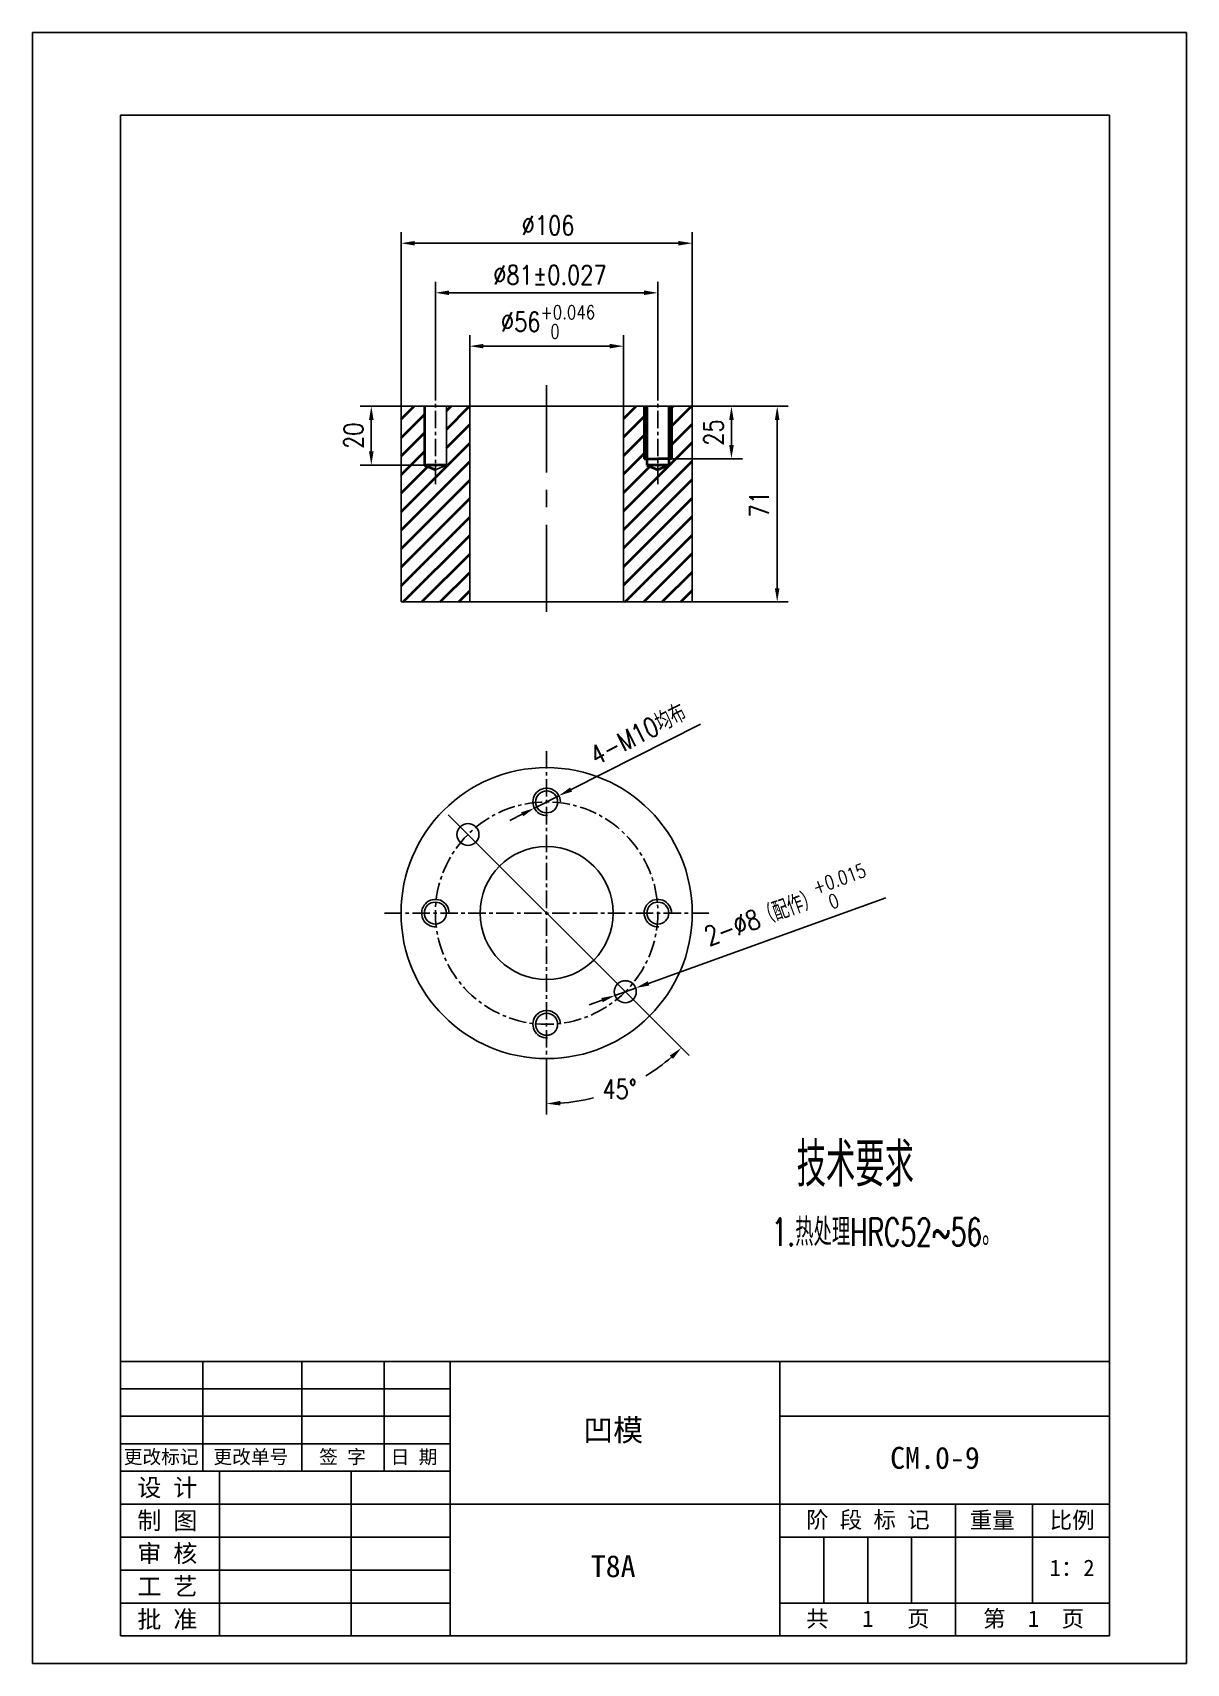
# Model space of a CAD drawing. Extents: x -23172 to -18855, y 7404 to 10591.
# Drawn here: x -20726.6 to -20516.6, y 9597.4 to 9894.4 of the extents above; entities that cross this region are included whole.
import ezdxf
from ezdxf.enums import TextEntityAlignment as Align

# ---------------------------------------------------------------- set-up
doc = ezdxf.new("R2010")
doc.units = 0
doc.header["$LTSCALE"] = 10
doc.linetypes.add('CENTER', pattern=[50.8, 31.75, -6.35, 6.35, -6.35])
doc.layers.get('DEFPOINTS').update_dxf_attribs({"linetype": 'CONTINUOUS'})
for name, color, linetype in [('2细线层', 3, 'CONTINUOUS'), ('3中心线层', 1, 'CENTER'), ('6文字层', 3, 'CONTINUOUS'), ('7标注层', 4, 'CONTINUOUS'), ('CONT', 3, 'CONTINUOUS'), ('TEXT', 1, 'CONTINUOUS')]:
    doc.layers.add(name, color=color, linetype=linetype)
doc.layers.add('YELLOW', color=2, linetype='CONTINUOUS', lineweight=40)
doc.styles.add('CHINA1', font='')
doc.styles.add('PC_TEXTSTYLE', font='txt.shx', dxfattribs={"width": 0.8, "bigfont": 'hzfs.shx'})
doc.styles.get('CHINA1').set_extended_font_data('SimSun')
doc.dimstyles.new('TH_GBDIM', dxfattribs={"dimtxt": 3.5, "dimasz": 2.5, "dimexe": 2, "dimexo": 0, "dimgap": 1.5, "dimtad": 1, "dimdec": 1, "dimzin": 0, "dimdsep": 46, "dimtxsty": 'PC_TEXTSTYLE', "dimcen": 2.5, "dimadec": 0, "dimazin": 0, "dimtfac": 0.714286, "dimtdec": 4, "dimtmove": 0, "dimatfit": 3, "dimfxl": 1, "dimtolj": 1, "dimtzin": 0, "dimarcsym": 0})

# ---------------------------------------------------------------- blocks, each defined once
blk = doc.blocks.new('*D193')
at = {"layer": '7标注层', "color": 0, "lineweight": -2, "ltscale": 0.5}
for p, q in [((-20571.24, 9736.79), (-20614.46, 9721.23)), ((-20622.93, 9718.18), (-20625.28, 9717.34)), ((-20620.57, 9719.03), (-20616.81, 9720.38))]:
    blk.add_line(p, q, dxfattribs=at)
at = {"layer": '7标注层', "color": 0, "lineweight": -3, "ltscale": 0.5}
for points in [[(-20614.6, 9721.62), (-20614.32, 9720.84), (-20616.81, 9720.38)], [(-20623.07, 9718.57), (-20622.79, 9717.79), (-20620.57, 9719.03)]]:
    blk.add_solid(points, dxfattribs=at)
at = {"layer": 'DEFPOINTS', "color": 0, "lineweight": -3, "ltscale": 0.5}
for p in [(-20620.57, 9719.03), (-20616.81, 9720.38)]:
    blk.add_point(p, dxfattribs=at)
at = {"layer": '7标注层', "color": 0, "lineweight": -3, "ltscale": 0.5, "insert": (-20589.28, 9734.99), "char_height": 3.5, "attachment_point": 5, "rotation": 19.7984, "style": 'PC_TEXTSTYLE'}
blk.add_mtext('\\A1;2-%%c8（配作）{}{\\H0.7143x;\\S+0.015^  0;}', dxfattribs=at)
blk = doc.blocks.new('*D191')
at = {"layer": '7标注层', "color": 0, "lineweight": -2, "ltscale": 0.5}
for p, q in [((-20615.2, 9716.21), (-20607.06, 9708.07)), ((-20633.01, 9704.53), (-20633.01, 9697.32))]:
    blk.add_line(p, q, dxfattribs=at)
for start, end in [(301.334, 310.8719), (274.1281, 284.2019)]:
    blk.add_arc((-20633.01, 9734.03), 34.71, start, end, dxfattribs=at)
at = {"layer": '7标注层', "color": 0, "lineweight": -3, "ltscale": 0.5}
for points in [[(-20610.58, 9708.09), (-20610.02, 9707.48), (-20608.47, 9709.49)], [(-20630.5, 9698.99), (-20630.53, 9699.83), (-20633.01, 9699.32)]]:
    blk.add_solid(points, dxfattribs=at)
at = {"layer": 'DEFPOINTS', "color": 0, "lineweight": -3, "ltscale": 0.5}
for p in [(-20633.01, 9763.53), (-20650.91, 9751.92), (-20615.2, 9716.21), (-20633.01, 9704.53), (-20624.03, 9700.5)]:
    blk.add_point(p, dxfattribs=at)
at = {"layer": '7标注层', "color": 0, "lineweight": -3, "ltscale": 0.5, "insert": (-20619.73, 9701.96), "char_height": 3.5, "attachment_point": 5, "style": 'PC_TEXTSTYLE'}
blk.add_mtext('\\A1;45%%d{}{}', dxfattribs=at)
blk = doc.blocks.new('*D192')
at = {"layer": '7标注层', "color": 0, "lineweight": -2, "ltscale": 0.5}
for p, q in [((-20605.03, 9768.42), (-20628.55, 9756.53)), ((-20635.24, 9753.15), (-20630.78, 9755.4)), ((-20637.47, 9752.02), (-20639.71, 9750.89))]:
    blk.add_line(p, q, dxfattribs=at)
at = {"layer": '7标注层', "color": 0, "lineweight": -3, "ltscale": 0.5}
for points in [[(-20628.74, 9756.9), (-20628.36, 9756.16), (-20630.78, 9755.4)], [(-20637.66, 9752.39), (-20637.29, 9751.65), (-20635.24, 9753.15)]]:
    blk.add_solid(points, dxfattribs=at)
at = {"layer": 'DEFPOINTS', "color": 0, "lineweight": -3, "ltscale": 0.5}
for p in [(-20630.78, 9755.4), (-20635.24, 9753.15)]:
    blk.add_point(p, dxfattribs=at)
at = {"layer": '7标注层', "color": 0, "lineweight": -3, "ltscale": 0.5, "insert": (-20616.37, 9766.67), "char_height": 3.5, "attachment_point": 5, "rotation": 26.8056, "style": 'PC_TEXTSTYLE'}
blk.add_mtext('\\A1;4-M10均布{}{}', dxfattribs=at)
blk = doc.blocks.new('*D194')
at = {"layer": '7标注层', "color": 0, "lineweight": -2, "ltscale": 0.5}
for p, q in [((-20659.51, 9826.33), (-20659.51, 9858.03)), ((-20606.51, 9826.33), (-20606.51, 9858.03)), ((-20609.01, 9856.03), (-20657.01, 9856.03))]:
    blk.add_line(p, q, dxfattribs=at)
at = {"layer": '7标注层', "color": 0, "lineweight": -3, "ltscale": 0.5}
for points in [[(-20657.01, 9856.44), (-20657.01, 9855.61), (-20659.51, 9856.03)], [(-20609.01, 9856.44), (-20609.01, 9855.61), (-20606.51, 9856.03)]]:
    blk.add_solid(points, dxfattribs=at)
at = {"layer": 'DEFPOINTS', "color": 0, "lineweight": -3, "ltscale": 0.5}
for p in [(-20659.51, 9856.03), (-20659.51, 9826.33), (-20606.51, 9826.33)]:
    blk.add_point(p, dxfattribs=at)
at = {"layer": '7标注层', "color": 0, "lineweight": -3, "ltscale": 0.5, "insert": (-20632.75, 9859.28), "char_height": 3.5, "attachment_point": 5, "style": 'PC_TEXTSTYLE'}
blk.add_mtext('\\A1;%%c106{}{}', dxfattribs=at)
blk = doc.blocks.new('*D195')
at = {"layer": '7标注层', "color": 0, "lineweight": -2, "ltscale": 0.5}
for p, q in [((-20653.26, 9827.51), (-20653.26, 9849)), ((-20612.76, 9827.51), (-20612.76, 9849)), ((-20650.76, 9847), (-20615.26, 9847))]:
    blk.add_line(p, q, dxfattribs=at)
at = {"layer": '7标注层', "color": 0, "lineweight": -3, "ltscale": 0.5}
for points in [[(-20650.76, 9847.42), (-20650.76, 9846.59), (-20653.26, 9847)], [(-20615.26, 9847.42), (-20615.26, 9846.59), (-20612.76, 9847)]]:
    blk.add_solid(points, dxfattribs=at)
at = {"layer": 'DEFPOINTS', "color": 0, "lineweight": -3, "ltscale": 0.5}
for p in [(-20612.76, 9847), (-20653.26, 9827.51), (-20612.76, 9827.51)]:
    blk.add_point(p, dxfattribs=at)
at = {"layer": '7标注层', "color": 0, "lineweight": -3, "ltscale": 0.5, "insert": (-20632.41, 9850.25), "char_height": 3.5, "attachment_point": 5, "style": 'PC_TEXTSTYLE'}
blk.add_mtext('\\A1;%%c81{}{%%p0.027}', dxfattribs=at)
blk = doc.blocks.new('*D196')
at = {"layer": '7标注层', "color": 0, "lineweight": -2, "ltscale": 0.5}
for p, q in [((-20647.01, 9824.58), (-20647.01, 9839.28)), ((-20644.51, 9837.28), (-20621.51, 9837.28)), ((-20619.01, 9824.58), (-20619.01, 9839.28))]:
    blk.add_line(p, q, dxfattribs=at)
at = {"layer": '7标注层', "color": 0, "lineweight": -3, "ltscale": 0.5}
for points in [[(-20644.51, 9837.7), (-20644.51, 9836.87), (-20647.01, 9837.28)], [(-20621.51, 9837.7), (-20621.51, 9836.87), (-20619.01, 9837.28)]]:
    blk.add_solid(points, dxfattribs=at)
at = {"layer": 'DEFPOINTS', "color": 0, "lineweight": -3, "ltscale": 0.5}
for p in [(-20619.01, 9837.28), (-20647.01, 9824.58), (-20619.01, 9824.58)]:
    blk.add_point(p, dxfattribs=at)
at = {"layer": '7标注层', "color": 0, "lineweight": -3, "ltscale": 0.5, "insert": (-20632.75, 9841.7), "char_height": 3.5, "attachment_point": 5, "style": 'PC_TEXTSTYLE'}
blk.add_mtext('\\A1;%%c56{}{\\H0.7143x;\\S+0.046^  0;}', dxfattribs=at)
blk = doc.blocks.new('*D197')
at = {"layer": '7标注层', "color": 0, "lineweight": -2, "ltscale": 0.5}
for p, q in [((-20655.26, 9826.33), (-20666.92, 9826.33)), ((-20664.92, 9823.83), (-20664.92, 9818.11)), ((-20655.26, 9815.61), (-20666.92, 9815.61))]:
    blk.add_line(p, q, dxfattribs=at)
at = {"layer": '7标注层', "color": 0, "lineweight": -3, "ltscale": 0.5}
for points in [[(-20665.34, 9823.83), (-20664.5, 9823.83), (-20664.92, 9826.33)], [(-20665.34, 9818.11), (-20664.5, 9818.11), (-20664.92, 9815.61)]]:
    blk.add_solid(points, dxfattribs=at)
at = {"layer": 'DEFPOINTS', "color": 0, "lineweight": -3, "ltscale": 0.5}
for p in [(-20655.26, 9826.33), (-20664.92, 9815.61), (-20655.26, 9815.61)]:
    blk.add_point(p, dxfattribs=at)
at = {"layer": '7标注层', "color": 0, "lineweight": -3, "ltscale": 0.5, "insert": (-20668.17, 9820.97), "char_height": 3.5, "attachment_point": 5, "rotation": 90, "style": 'PC_TEXTSTYLE'}
blk.add_mtext('\\A1;20{}{}', dxfattribs=at)
blk = doc.blocks.new('*D198')
at = {"layer": '7标注层', "color": 0, "lineweight": -2, "ltscale": 0.5}
for p, q in [((-20610.26, 9826.33), (-20597.37, 9826.33)), ((-20599.37, 9823.83), (-20599.37, 9819.27)), ((-20610.26, 9816.77), (-20597.37, 9816.77))]:
    blk.add_line(p, q, dxfattribs=at)
at = {"layer": '7标注层', "color": 0, "lineweight": -3, "ltscale": 0.5}
for points in [[(-20599.78, 9823.83), (-20598.95, 9823.83), (-20599.37, 9826.33)], [(-20599.78, 9819.27), (-20598.95, 9819.27), (-20599.37, 9816.77)]]:
    blk.add_solid(points, dxfattribs=at)
at = {"layer": 'DEFPOINTS', "color": 0, "lineweight": -3, "ltscale": 0.5}
for p in [(-20610.26, 9826.33), (-20610.26, 9816.77), (-20599.37, 9816.77)]:
    blk.add_point(p, dxfattribs=at)
at = {"layer": '7标注层', "color": 0, "lineweight": -3, "ltscale": 0.5, "insert": (-20602.62, 9821.55), "char_height": 3.5, "attachment_point": 5, "rotation": 90, "style": 'PC_TEXTSTYLE'}
blk.add_mtext('\\A1;25{}{}', dxfattribs=at)
blk = doc.blocks.new('*D199')
at = {"layer": '7标注层', "color": 0, "lineweight": -2, "ltscale": 0.5}
for p, q in [((-20606.51, 9826.33), (-20589.04, 9826.33)), ((-20591.04, 9793.19), (-20591.04, 9823.83)), ((-20606.51, 9790.69), (-20589.04, 9790.69))]:
    blk.add_line(p, q, dxfattribs=at)
at = {"layer": '7标注层', "color": 0, "lineweight": -3, "ltscale": 0.5}
for points in [[(-20591.46, 9823.83), (-20590.63, 9823.83), (-20591.04, 9826.33)], [(-20591.46, 9793.19), (-20590.63, 9793.19), (-20591.04, 9790.69)]]:
    blk.add_solid(points, dxfattribs=at)
at = {"layer": 'DEFPOINTS', "color": 0, "lineweight": -3, "ltscale": 0.5}
for p in [(-20606.51, 9826.33), (-20591.04, 9826.33), (-20606.51, 9790.69)]:
    blk.add_point(p, dxfattribs=at)
at = {"layer": '7标注层', "color": 0, "lineweight": -3, "ltscale": 0.5, "insert": (-20594.29, 9808.51), "char_height": 3.5, "attachment_point": 5, "rotation": 90, "style": 'PC_TEXTSTYLE'}
blk.add_mtext('\\A1;71{}{}', dxfattribs=at)

msp = doc.modelspace()

# ---------------------------------------------------------------- hatches: boundary and pattern name
at = {"layer": '2细线层', "lineweight": 40}
h = msp.add_hatch(dxfattribs=at)
h.set_pattern_fill('ANSI31', color=256, scale=0.75, angle=180, style=0)
h.paths.add_polyline_path([(-20619.01, 9790.69), (-20606.51, 9790.69), (-20606.51, 9826.33), (-20610.26, 9826.33), (-20610.26, 9816.77), (-20610.76, 9816.77), (-20610.76, 9815.61), (-20612.76, 9814.75), (-20614.76, 9815.61), (-20614.76, 9816.77), (-20615.26, 9816.77), (-20615.26, 9826.33), (-20619.01, 9826.33)])
h.paths.add_polyline_path([(-20647.01, 9826.33), (-20651.26, 9826.33), (-20651.26, 9815.61), (-20653.26, 9814.75), (-20655.26, 9815.61), (-20655.26, 9826.33), (-20659.51, 9826.33), (-20659.51, 9790.69), (-20647.01, 9790.69)])
h.paths.add_polyline_path([(-20610.26, 9826.33), (-20610.76, 9826.33), (-20610.76, 9816.77), (-20610.26, 9816.77)])
h.paths.add_polyline_path([(-20614.76, 9826.33), (-20615.26, 9826.33), (-20615.26, 9816.77), (-20614.76, 9816.77)], flags=17)

# ---------------------------------------------------------------- linework, layer by layer
for p, q in [((-20615.26, 9826.33), (-20615.26, 9816.77)), ((-20610.26, 9826.33), (-20610.26, 9816.77))]:
    msp.add_line(p, q, dxfattribs=at)
at = {"layer": '3中心线层', "ltscale": 0.01}
for p, q in [((-20653.26, 9812.16), (-20653.26, 9828.71)), ((-20612.76, 9812.16), (-20612.76, 9828.71)), ((-20633.01, 9763.53), (-20633.01, 9704.53)), ((-20662.51, 9734.03), (-20603.51, 9734.03))]:
    msp.add_line(p, q, dxfattribs=at)
at = {"layer": '3中心线层', "ltscale": 0.05}
msp.add_line((-20633.01, 9830.17), (-20633.01, 9787.83), dxfattribs=at)
at = {"layer": '3中心线层', "lineweight": -3}
msp.add_line((-20650.91, 9751.92), (-20615.2, 9716.21), dxfattribs=at)
at = {"layer": '3中心线层', "ltscale": 0.01}
msp.add_circle((-20633.01, 9734.03), 20.25, dxfattribs=at)
at = {"layer": 'CONT', "lineweight": -3}
for p, q in [((-20695.57, 9652.38), (-20695.57, 9632.38)), ((-20677.57, 9652.38), (-20677.57, 9632.38)), ((-20662.57, 9652.38), (-20662.57, 9632.38)), ((-20650.57, 9652.38), (-20650.57, 9602.38)), ((-20590.57, 9652.38), (-20590.57, 9602.38)), ((-20710.57, 9647.38), (-20650.57, 9647.38)), ((-20710.57, 9642.38), (-20650.57, 9642.38)), ((-20590.57, 9642.38), (-20530.57, 9642.38)), ((-20710.57, 9637.38), (-20650.57, 9637.38)), ((-20692.57, 9632.38), (-20692.57, 9602.38)), ((-20668.57, 9632.38), (-20668.57, 9602.38)), ((-20710.57, 9626.38), (-20530.57, 9626.38)), ((-20558.57, 9626.38), (-20558.57, 9602.38)), ((-20544.57, 9626.38), (-20544.57, 9608.38)), ((-20710.57, 9620.38), (-20650.57, 9620.38)), ((-20590.57, 9620.38), (-20530.57, 9620.38)), ((-20582.57, 9620.38), (-20582.57, 9608.38)), ((-20574.57, 9620.38), (-20574.57, 9608.38)), ((-20566.57, 9620.38), (-20566.57, 9608.38)), ((-20710.57, 9614.38), (-20650.57, 9614.38)), ((-20710.57, 9608.38), (-20650.57, 9608.38)), ((-20590.57, 9608.38), (-20530.57, 9608.38))]:
    msp.add_line(p, q, dxfattribs=at)
for centre in [(-20633.01, 9754.28), (-20653.26, 9734.03), (-20612.76, 9734.03), (-20633.01, 9713.78)]:
    msp.add_arc(centre, 2.5, 0, 273.539, dxfattribs=at)
at = {"layer": 'DEFPOINTS', "lineweight": -3}
for p, q in [((-20726.57, 9894.38), (-20726.57, 9597.38)), ((-20726.57, 9894.38), (-20516.57, 9894.38)), ((-20516.57, 9894.38), (-20516.57, 9597.38)), ((-20726.57, 9597.38), (-20516.57, 9597.38))]:
    msp.add_line(p, q, dxfattribs=at)
at = {"layer": 'YELLOW', "lineweight": -3}
for p, q in [((-20710.57, 9879.38), (-20710.57, 9602.38)), ((-20530.57, 9879.38), (-20710.57, 9879.38)), ((-20530.57, 9879.38), (-20530.57, 9602.38)), ((-20710.57, 9652.38), (-20530.57, 9652.38)), ((-20710.57, 9632.38), (-20650.57, 9632.38)), ((-20710.57, 9602.38), (-20530.57, 9602.38))]:
    msp.add_line(p, q, dxfattribs=at)
at = {"layer": 'YELLOW', "lineweight": -3, "ltscale": 0.5}
for p, q in [((-20606.51, 9826.33), (-20659.51, 9826.33)), ((-20659.51, 9790.69), (-20659.51, 9826.33)), ((-20651.26, 9815.61), (-20651.26, 9826.33)), ((-20647.01, 9790.69), (-20647.01, 9826.33)), ((-20619.01, 9790.69), (-20619.01, 9826.33)), ((-20606.51, 9790.69), (-20606.51, 9826.33)), ((-20653.26, 9814.75), (-20651.26, 9815.61)), ((-20619.01, 9813.08), (-20619.01, 9796.08)), ((-20619.01, 9804.94), (-20619.01, 9795.69)), ((-20606.51, 9790.69), (-20659.51, 9790.69))]:
    msp.add_line(p, q, dxfattribs=at)
at = {"layer": 'YELLOW', "lineweight": 40, "ltscale": 7}
for p, q in [((-20655.26, 9826.33), (-20655.26, 9815.61)), ((-20614.76, 9826.33), (-20614.76, 9815.61)), ((-20610.76, 9826.33), (-20610.76, 9815.61)), ((-20615.26, 9816.77), (-20612.76, 9816.77)), ((-20610.26, 9816.77), (-20612.76, 9816.77)), ((-20651.26, 9815.61), (-20655.26, 9815.61)), ((-20655.26, 9815.61), (-20653.26, 9814.75)), ((-20610.76, 9815.61), (-20614.76, 9815.61)), ((-20614.76, 9815.61), (-20612.76, 9814.75)), ((-20610.76, 9815.61), (-20612.76, 9814.75))]:
    msp.add_line(p, q, dxfattribs=at)
at = {"layer": 'YELLOW', "lineweight": -3, "ltscale": 0.5}
for centre, radius in [((-20633.01, 9734.03), 26.5), ((-20633.01, 9754.28), 2), ((-20647.33, 9748.34), 2), ((-20633.01, 9734.03), 12.12), ((-20653.26, 9734.03), 2), ((-20612.76, 9734.03), 2), ((-20618.69, 9719.71), 2), ((-20633.01, 9713.78), 2)]:
    msp.add_circle(centre, radius, dxfattribs=at)

# ---------------------------------------------------------------- texts
at = {"layer": '6文字层', "lineweight": -3, "ltscale": 0.5, "style": 'PC_TEXTSTYLE', "width": 0.667}
for s, height, p in [('技术要求', 8, (-20587.5, 9684.22)), ('1.热处理HRC52~56。', 5, (-20592.05, 9673.44))]:
    msp.add_text(s, height=height, dxfattribs=at).set_placement(p)
at = {"layer": 'TEXT', "lineweight": -3, "style": 'CHINA1'}
for s, height, p in [('凹模', 4, (-20620.9, 9637.87)), ('更改标记', 2.5, (-20703.16, 9633.75)), ('更改单号', 2.5, (-20686.84, 9633.75)), ('签 字', 2.5, (-20670.16, 9633.75)), ('日 期', 2.5, (-20657.15, 9633.75)), ('CM.0-9', 4, (-20562.32, 9632.82)), ('阶 段 标 记', 3, (-20574.54, 9622.04)), ('重量', 3, (-20551.91, 9621.98)), ('比例', 3, (-20537.36, 9621.98)), ('T8A', 4, (-20620.9, 9613.09)), ('1：2', 3, (-20537.36, 9613.29)), ('共   1   页', 3, (-20574.54, 9604.04)), ('第  1  页', 3, (-20544.37, 9604.04))]:
    msp.add_text(s, height=height, dxfattribs=at).set_placement(p, align=Align.CENTER)
for s, p in [('设 计', (-20707.5, 9627.81)), ('制 图', (-20707.5, 9621.81)), ('审 核', (-20707.5, 9615.81)), ('工 艺', (-20707.5, 9609.81)), ('批 准', (-20707.5, 9603.81))]:
    msp.add_text(s, height=3.2, dxfattribs=at).set_placement(p)

# ---------------------------------------------------------------- dimensions: what is measured, and where the dimension line sits
at = {"layer": '7标注层', "lineweight": -3, "ltscale": 0.5}
dim = msp.add_linear_dim(base=(-20659.51, 9856.03), p1=(-20606.51, 9826.33), p2=(-20659.51, 9826.33), text='%%c106{}{}', dimstyle='TH_GBDIM', override={"dimgap": 1.5, "dimtad": 1, "dimjust": 0, "dimdec": 1, "dimlfac": 1, "dimse1": 0, "dimse2": 0, "dimsd1": 0, "dimsd2": 0}, dxfattribs=at)
dim.commit()
dim.dimension.update_dxf_attribs({"geometry": '*D194', "text_midpoint": (-20632.75, 9856.03), "dimtype": 160})
for base, p1, p2, text, picture, middle in [((-20612.76, 9847), (-20653.26, 9827.51), (-20612.76, 9827.51), '%%c81{}{%%p0.027}', '*D195', (-20632.41, 9847)), ((-20619.01, 9837.28), (-20647.01, 9824.58), (-20619.01, 9824.58), '%%c56{}{\\H0.7143x;\\S+0.046^  0;}', '*D196', (-20632.75, 9837.28))]:
    dim = msp.add_linear_dim(base=base, p1=p1, p2=p2, angle=180, text=text, dimstyle='TH_GBDIM', override={"dimgap": 1.5, "dimtad": 1, "dimjust": 0, "dimdec": 1, "dimlfac": 1, "dimse1": 0, "dimse2": 0, "dimsd1": 0, "dimsd2": 0}, dxfattribs=at)
    dim.commit()
    dim.dimension.update_dxf_attribs({"geometry": picture, "text_midpoint": middle, "dimtype": 160})
for base, p1, p2, text, picture, middle in [((-20664.92, 9815.61), (-20655.26, 9826.33), (-20655.26, 9815.61), '20{}{}', '*D197', (-20668.17, 9820.97)), ((-20599.37, 9816.77), (-20610.26, 9826.33), (-20610.26, 9816.77), '25{}{}', '*D198', (-20602.62, 9821.55)), ((-20591.04, 9826.33), (-20606.51, 9790.69), (-20606.51, 9826.33), '71{}{}', '*D199', (-20594.29, 9808.51))]:
    dim = msp.add_linear_dim(base=base, p1=p1, p2=p2, angle=90, text=text, dimstyle='TH_GBDIM', override={"dimgap": 1.5, "dimtad": 1, "dimjust": 0, "dimdec": 1, "dimlfac": 1, "dimse1": 0, "dimse2": 0, "dimsd1": 0, "dimsd2": 0}, dxfattribs=at)
    dim.commit()
    dim.dimension.update_dxf_attribs({"geometry": picture, "text_midpoint": middle})
for p1, p2, text, picture, middle in [((-20635.24, 9753.15), (-20630.78, 9755.4), '4-M10均布{}{}', '*D192', (-20614.77, 9763.5)), ((-20620.57, 9719.03), (-20616.81, 9720.38), '2-%%c8（配作）{}{\\H0.7143x;\\S+0.015^  0;}', '*D193', (-20587.78, 9730.84))]:
    dim = msp.add_diameter_dim_2p(p1=p1, p2=p2, text=text, dimstyle='TH_GBDIM', override={"dimgap": 1.5, "dimtad": 1, "dimjust": 0, "dimtih": 0, "dimtoh": 0, "dimdec": 1, "dimlfac": 1, "dimse1": 0, "dimse2": 0, "dimsd1": 0, "dimsd2": 0, "dimtix": 0, "dimtofl": 1, "dimatfit": 3}, dxfattribs=at)
    dim.commit()
    dim.dimension.update_dxf_attribs({"geometry": picture, "text_midpoint": middle, "dimtype": 163})
dim = msp.add_angular_dim_2l(base=(-20624.03, 9700.5), line1=((-20650.91, 9751.92), (-20615.2, 9716.21)), line2=((-20633.01, 9763.53), (-20633.01, 9704.53)), text='45%%d{}{}', dimstyle='TH_GBDIM', override={"dimgap": 1.5, "dimtad": 1, "dimjust": 0, "dimtih": 1, "dimse1": 0, "dimse2": 0, "dimsd1": 0, "dimsd2": 0, "dimadec": 1}, dxfattribs=at)
dim.commit()
dim.dimension.update_dxf_attribs({"geometry": '*D191', "text_midpoint": (-20619.73, 9701.96)})

doc.saveas('drawing.dxf')
